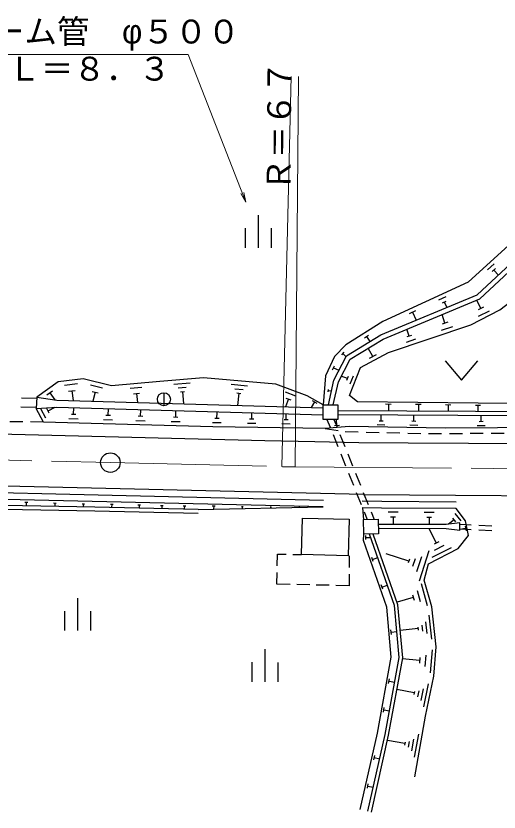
# Model space of a CAD drawing. Units: millimetres, scale not verified. Extents: x 40000 to 680000, y 20000 to 380000.
# Drawn here: x 159732 to 196851, y 249930 to 311114 of the extents above; entities that cross this region are included whole.
import ezdxf
from ezdxf.enums import TextEntityAlignment as Align

# ---------------------------------------------------------------- set-up
doc = ezdxf.new("R2010")
doc.units = ezdxf.units.MM
doc.header["$LTSCALE"] = 1000
doc.linetypes.add('CHAIN', pattern=[18.5, 12, -1.5, 3.5, -1.5])
for name, color, linetype, lineweight in [('M-BGD', 7, 'Continuous', 25), ('M-BMK', 2, 'CHAIN', 13), ('M-BMK-SRVR', 3, 'Continuous', 25), ('M-STR-HTXT', 7, 'Continuous', 13), ('M-STR-STRC', 7, 'Continuous', 25)]:
    doc.layers.add(name, color=color, linetype=linetype, lineweight=lineweight)
doc.styles.add('ＭＳ Ｐゴシック', font='')
doc.styles.get('ＭＳ Ｐゴシック').set_extended_font_data('MS PGothic')

# ---------------------------------------------------------------- blocks, each defined once
blk = doc.blocks.new('open_arrow')
at = {"color": 0, "linetype": 'Continuous', "lineweight": -2}
blk.add_lwpolyline([(7.5, 1.25), (0, 0), (7.5, -1.25)], dxfattribs=at)

msp = doc.modelspace()

# ---------------------------------------------------------------- linework, layer by layer
at = {"layer": 'M-BGD'}
for p, q in [((178341, 295793), (178339, 293293)), ((177340, 294793), (177339, 293293)), ((179340, 294792), (179339, 293292)), ((195966, 291603), (196477, 292068)), ((196326, 291464), (196582, 291696)), ((196454, 291580), (196803, 291196)), ((192226, 289286), (192791, 289547)), ((192498, 289069), (192780, 289200)), ((192639, 289135), (192835, 288711)), ((195451, 288639), (195132, 289261)), ((189960, 288238), (190449, 288464)), ((190204, 288351), (190487, 287740)), ((195658, 288745), (195243, 288532)), ((196079, 288437), (195249, 288011)), ((192687, 287509), (192467, 288159)), ((192904, 287582), (192471, 287436)), ((189951, 286502), (189768, 287042)), ((193267, 287222), (192401, 286929)), ((186513, 286378), (186820, 286572)), ((186667, 286475), (186909, 286092)), ((190131, 286563), (189771, 286441)), ((190433, 286263), (189713, 286020)), ((184762, 285075), (184947, 285263)), ((184855, 285169), (185089, 284937)), ((187143, 284935), (186793, 285588)), ((187404, 285075), (186882, 284795)), ((192714, 284619), (193963, 283118)), ((193963, 283118), (195214, 284617)), ((184054, 283905), (184207, 284235)), ((184130, 284070), (184543, 283879)), ((185200, 283248), (184729, 283433)), ((185262, 283405), (185139, 283091)), ((185637, 283440), (185391, 282811)), ((163474, 282742), (164474, 282860)), ((165467, 282767), (166385, 282541)), ((171865, 282812), (173110, 282910)), ((176277, 282804), (177528, 282694)), ((162107, 281996), (162540, 282307)), ((162324, 282152), (162713, 281610)), ((163783, 282271), (164283, 282330)), ((164033, 282300), (164121, 281550)), ((165583, 282251), (166042, 282138)), ((165813, 282195), (165643, 281506)), ((168500, 282510), (169417, 282597)), ((168773, 282073), (169232, 282117)), ((169002, 282095), (169068, 281408)), ((171102, 282157), (171101, 281157)), ((172201, 282526), (172823, 282575)), ((172381, 282227), (172692, 282251)), ((172536, 282239), (172610, 281305)), ((176562, 282464), (177187, 282409)), ((176691, 282138), (177003, 282110)), ((176847, 282124), (176764, 281186)), ((180409, 282224), (181207, 281930)), ((183725, 282224), (183739, 282417)), ((183732, 282321), (183973, 282303)), ((160164, 281765), (161326, 281734)), ((161329, 281807), (161296, 280957)), ((180661, 281678), (180441, 281080)), ((180462, 281751), (180861, 281605)), ((182674, 281464), (182427, 281022)), ((182497, 281562), (182850, 281365)), ((160099, 281066), (161299, 281035)), ((161296, 280957), (162869, 281056)), ((162031, 280209), (161649, 280931)), ((162297, 280581), (162106, 280942)), ((162201, 280761), (162743, 281048)), ((162869, 281056), (183341, 280466)), ((164166, 280488), (164181, 281018)), ((166822, 280407), (166836, 280935)), ((169309, 280342), (169323, 280870)), ((188137, 281291), (188568, 281287)), ((188352, 281289), (188346, 280750)), ((190437, 281286), (190873, 281281)), ((190655, 281283), (190649, 280739)), ((192741, 281242), (193150, 281237)), ((192945, 281239), (192940, 280729)), ((195033, 281200), (195416, 281196)), ((195224, 281198), (195219, 280718)), ((164342, 280482), (163989, 280493)), ((166998, 280403), (166646, 280412)), ((169485, 280338), (169133, 280347)), ((172180, 280264), (171831, 280274)), ((172006, 280269), (172020, 280792)), ((175175, 280171), (175183, 280669)), ((177850, 280127), (177859, 280624)), ((180487, 280070), (180495, 280548)), ((200335, 280374), (184460, 280448)), ((187785, 279980), (187793, 280433)), ((190298, 279958), (190306, 280421)), ((195472, 279933), (195469, 280397)), ((160254, 279912), (159254, 279918)), ((161854, 279903), (160854, 279908)), ((164509, 280123), (163801, 280144)), ((167164, 280047), (166461, 280065)), ((169652, 279981), (168948, 280000)), ((172346, 279911), (171648, 279929)), ((175500, 279835), (174838, 279846)), ((175340, 280169), (175009, 280174)), ((178176, 279790), (177513, 279801)), ((178016, 280124), (177685, 280130)), ((180800, 279746), (180163, 279757)), ((180646, 280068), (180328, 280073)), ((183627, 280105), (183868, 279506)), ((184168, 280100), (184405, 279510)), ((184583, 279642), (184204, 279607)), ((184394, 279624), (184350, 280098)), ((188081, 279672), (187478, 279683)), ((187936, 279977), (187634, 279983)), ((190601, 279643), (189983, 279655)), ((190452, 279955), (190143, 279961)), ((195784, 279625), (195165, 279621)), ((195627, 279934), (195317, 279932)), ((183490, 279401), (184479, 279256)), ((185037, 279174), (186037, 279149)), ((186637, 279134), (187636, 279108)), ((188236, 279093), (189236, 279068)), ((189836, 279052), (190835, 279027)), ((191435, 279018), (192435, 279024)), ((193035, 279027), (194035, 279033)), ((194635, 279037), (195635, 279043)), ((196235, 279046), (197235, 279052)), ((184092, 278949), (184465, 278022)), ((184629, 278953), (185003, 278026)), ((184689, 277465), (185063, 276537)), ((185227, 277469), (185600, 276541)), ((185287, 275981), (185660, 275053)), ((185824, 275985), (186197, 275057)), ((185884, 274496), (186257, 273569)), ((186421, 274501), (186795, 273573)), ((160411, 273750), (160643, 273745)), ((160527, 273748), (160520, 273458)), ((162618, 273685), (162830, 273680)), ((162724, 273683), (162718, 273417)), ((164811, 273630), (165012, 273625)), ((164911, 273627), (164905, 273377)), ((166986, 273591), (167192, 273586)), ((167089, 273589), (167083, 273331)), ((169103, 273540), (169307, 273536)), ((169205, 273538), (169199, 273283)), ((170838, 273499), (171040, 273494)), ((170939, 273496), (170933, 273243)), ((172570, 273466), (172778, 273461)), ((172674, 273464), (172668, 273204)), ((173738, 273179), (183343, 273385)), ((174820, 273475), (175034, 273470)), ((174927, 273472), (174920, 273205)), ((177057, 273421), (177191, 273418)), ((177124, 273420), (177120, 273252)), ((179273, 273397), (179351, 273395)), ((179312, 273396), (179310, 273299)), ((181470, 273399), (181512, 273398)), ((181491, 273399), (181490, 273346)), ((186358, 273318), (186426, 272405)), ((186481, 273012), (186723, 272413)), ((187019, 273016), (187256, 272426)), ((188329, 273001), (189100, 272994)), ((191106, 272977), (191865, 272971)), ((193456, 272887), (193901, 272320)), ((188518, 272614), (188904, 272610)), ((188711, 272612), (188706, 272033)), ((191293, 272596), (191672, 272593)), ((191483, 272595), (191478, 272026)), ((193395, 272381), (192970, 272047)), ((193284, 272522), (193507, 272239)), ((192795, 272022), (187563, 272036)), ((192048, 270602), (191475, 271706)), ((193831, 272171), (192795, 272022)), ((193836, 271571), (193831, 272171)), ((193832, 272046), (194704, 272001)), ((193835, 271696), (194702, 271651)), ((194282, 271728), (193836, 271645)), ((194249, 271907), (194315, 271550)), ((195304, 271970), (196302, 271919)), ((186442, 270792), (186455, 271277)), ((186613, 270878), (186621, 271183)), ((195301, 271620), (196300, 271568)), ((186617, 271031), (186998, 271021)), ((192232, 270698), (191864, 270507)), ((191462, 270002), (190702, 267673)), ((193165, 270249), (191694, 269485)), ((192606, 270425), (191871, 270044)), ((179809, 268854), (179830, 269757)), ((179830, 269757), (180506, 269741)), ((181006, 269729), (181682, 269713)), ((185345, 269628), (185338, 268724)), ((187184, 269182), (187072, 269505)), ((187128, 269343), (187532, 269484)), ((189917, 269218), (188170, 269787)), ((189965, 269363), (189870, 269072)), ((190400, 269382), (190210, 268800)), ((190884, 269547), (190504, 268382)), ((179776, 267451), (179797, 268354)), ((185334, 268224), (185327, 267321)), ((180802, 267427), (179776, 267451)), ((182302, 267392), (181302, 267415)), ((183801, 267357), (182802, 267380)), ((187909, 267057), (187794, 267390)), ((190856, 267487), (191335, 265818)), ((185327, 267321), (184301, 267345)), ((187851, 267223), (188267, 267368)), ((190558, 266950), (190798, 266116)), ((164469, 266378), (164468, 263878)), ((190261, 266413), (189009, 266054)), ((190201, 266622), (190321, 266205)), ((163469, 265378), (163468, 263878)), ((165469, 265377), (165468, 263877)), ((191449, 265052), (191654, 263217)), ((191194, 264559), (191297, 263642)), ((188574, 263588), (188543, 263936)), ((188559, 263762), (188994, 263801)), ((190634, 264032), (189258, 263878)), ((190621, 264147), (190647, 263917)), ((190914, 264296), (190966, 263837)), ((178853, 262438), (178851, 259938)), ((191226, 261994), (191153, 261114)), ((191703, 262397), (191556, 260637)), ((177852, 261438), (177851, 259938)), ((179852, 261437), (179851, 259937)), ((190750, 261590), (189430, 261700)), ((190768, 261810), (190731, 261370)), ((188366, 259816), (188429, 260163)), ((188397, 259990), (188830, 259911)), ((191409, 259787), (191042, 258010)), ((190337, 259082), (189003, 259358)), ((190360, 259193), (190314, 258971)), ((190679, 259243), (190587, 258799)), ((191021, 259404), (190837, 258515)), ((187968, 257614), (188030, 257957)), ((187999, 257785), (188428, 257707)), ((190652, 255923), (190335, 254145)), ((189604, 255192), (188271, 255430)), ((189624, 255303), (189584, 255081)), ((189940, 255362), (189861, 254917)), ((190276, 255531), (190118, 254642)), ((187222, 253950), (187298, 254285)), ((187260, 254117), (187679, 254023)), ((186730, 251763), (186805, 252101)), ((186768, 251932), (187189, 251837))]:
    msp.add_line(p, q, dxfattribs=at)
for points in [[(212529, 308773), (211858, 305757), (211118, 303224), (209039, 298602), (206588, 294106), (204270, 291365), (200729, 288032), (201917, 283451), (202648, 282507), (202469, 281226), (201893, 280004), (200736, 279487), (192724, 279436), (185323, 279571)], [(205342, 304225), (201534, 297073), (194483, 290661), (187929, 287629), (185084, 285828), (184199, 284932), (183517, 283459), (183349, 281227)], [(183738, 281223), (184153, 283123), (185124, 285004), (187768, 286615), (195175, 289680), (202533, 296536), (206310, 303734)], [(184116, 281220), (184504, 282997), (185405, 284742), (187936, 286284), (195378, 289363), (202832, 296308), (206637, 303563)], [(185983, 281455), (185370, 281933), (186217, 284099), (188352, 285242), (194688, 287387), (196913, 288527), (197674, 289121)], [(197674, 289121), (198758, 286964), (200210, 282822), (200618, 281593), (199884, 281301), (185983, 281455)], [(183349, 281227), (182118, 281915), (179705, 282802), (174152, 283293), (170775, 283027), (167086, 282677), (164909, 283213), (162968, 282984), (161329, 281807)], [(161329, 281807), (162885, 281586), (183347, 280996)], [(185323, 279571), (183490, 279401), (174847, 279545), (166438, 279765), (161854, 279903), (161296, 280957)], [(201311, 280844), (200336, 280694), (184464, 280768)], [(183355, 273885), (137877, 274947), (135959, 275026)], [(183343, 273385), (137860, 274447), (135938, 274526)], [(173738, 273179), (165803, 273360), (144977, 273745)], [(193551, 273757), (187831, 273792), (186343, 273818)], [(173731, 272879), (165797, 273060), (144972, 273445)], [(193547, 273257), (187825, 273292), (186334, 273318)], [(190373, 252649), (191204, 257313), (191834, 260363), (192023, 262621), (191677, 265714), (191091, 267757), (191438, 269014), (193698, 270187), (194495, 271176), (194282, 272320), (193547, 273257)], [(193836, 271571), (192794, 271702), (187572, 271716)], [(186775, 249989), (188096, 255884), (189174, 261802), (188814, 265793), (186905, 271289)], [(187038, 249930), (188361, 255830), (189446, 261790), (189080, 265850), (187188, 271296)], [(186189, 250120), (187508, 256003), (188569, 261830), (188223, 265665), (186442, 270792)]]:
    msp.add_lwpolyline(points, dxfattribs=at)
for points in [[(183338, 280108), (183349, 281227), (184468, 281216), (184457, 280097)], [(181748, 272523), (185333, 272440), (185268, 269629), (181682, 269713)], [(186426, 272405), (187553, 272434), (187582, 271307), (186455, 271277)]]:
    msp.add_lwpolyline(points, close=True, dxfattribs=at)
msp.add_circle((171101, 281657), 500, dxfattribs=at)
at = {"layer": 'M-BMK'}
for points in [[(125466, 277775), (166991, 276789), (180159, 276476)], [(181196, 276459), (266984, 275750), (293287, 275533)]]:
    msp.add_lwpolyline(points, dxfattribs=at)
msp.add_arc((181750, 343457), 67000, 268.63904, 269.52637, dxfattribs=at)
at = {"layer": 'M-BMK-SRVR'}
msp.add_circle((166991, 276789), 750, dxfattribs=at)
at = {"layer": 'M-STR-HTXT'}
for p, q in [((180159, 276476), (180871, 306467)), ((181196, 276459), (181444, 306458))]:
    msp.add_line(p, q, dxfattribs=at)
msp.add_lwpolyline([(177405, 296807), (172962, 308146), (152884, 308158)], dxfattribs=at)
at = {"layer": 'M-STR-STRC'}
for points in [[(75069, 303130), (79660, 299147), (84372, 295117), (86779, 293219), (88865, 291764), (91052, 290358), (94350, 288512), (97692, 286771), (100698, 285303), (103616, 284077), (105844, 283279), (107964, 282636), (110324, 282027), (113386, 281398), (117285, 280831), (121835, 280348), (126893, 279955), (133200, 279643), (143019, 279370), (178865, 278495)], [(186426, 274343), (125906, 275742), (122906, 275866), (119571, 276150), (116330, 276557), (113182, 277104), (109878, 277831), (106880, 278608), (103477, 279658), (100837, 280574), (97799, 281778), (94851, 283139), (91972, 284637), (88538, 286618), (85760, 288427), (83297, 290223), (80872, 292204), (75374, 297222)], [(178865, 278495), (182689, 278411), (186064, 278340), (189876, 278302), (208378, 278202), (226073, 278076)], [(186426, 274343), (228801, 274023), (274585, 273646)]]:
    msp.add_lwpolyline(points, dxfattribs=at)

# ---------------------------------------------------------------- block references
at = {"layer": 'M-STR-HTXT', "xscale": 100, "yscale": 100, "rotation": 111.4}
msp.add_blockref('open_arrow', (177405, 296807), dxfattribs=at)

# ---------------------------------------------------------------- texts
at = {"layer": 'M-STR-HTXT', "style": 'ＭＳ Ｐゴシック'}
for s, rotation, p in [('ヒューム管\u3000φ５００', 359.965, (152884, 308458)), ('Ｌ＝８．３', 359.965, (159139, 305598)), ('Ｒ＝６７', 89.526, (181371, 297643))]:
    msp.add_text(s, height=1833, rotation=rotation, dxfattribs=at).set_placement(p, align=Align.BOTTOM_LEFT)

doc.saveas('drawing.dxf')
